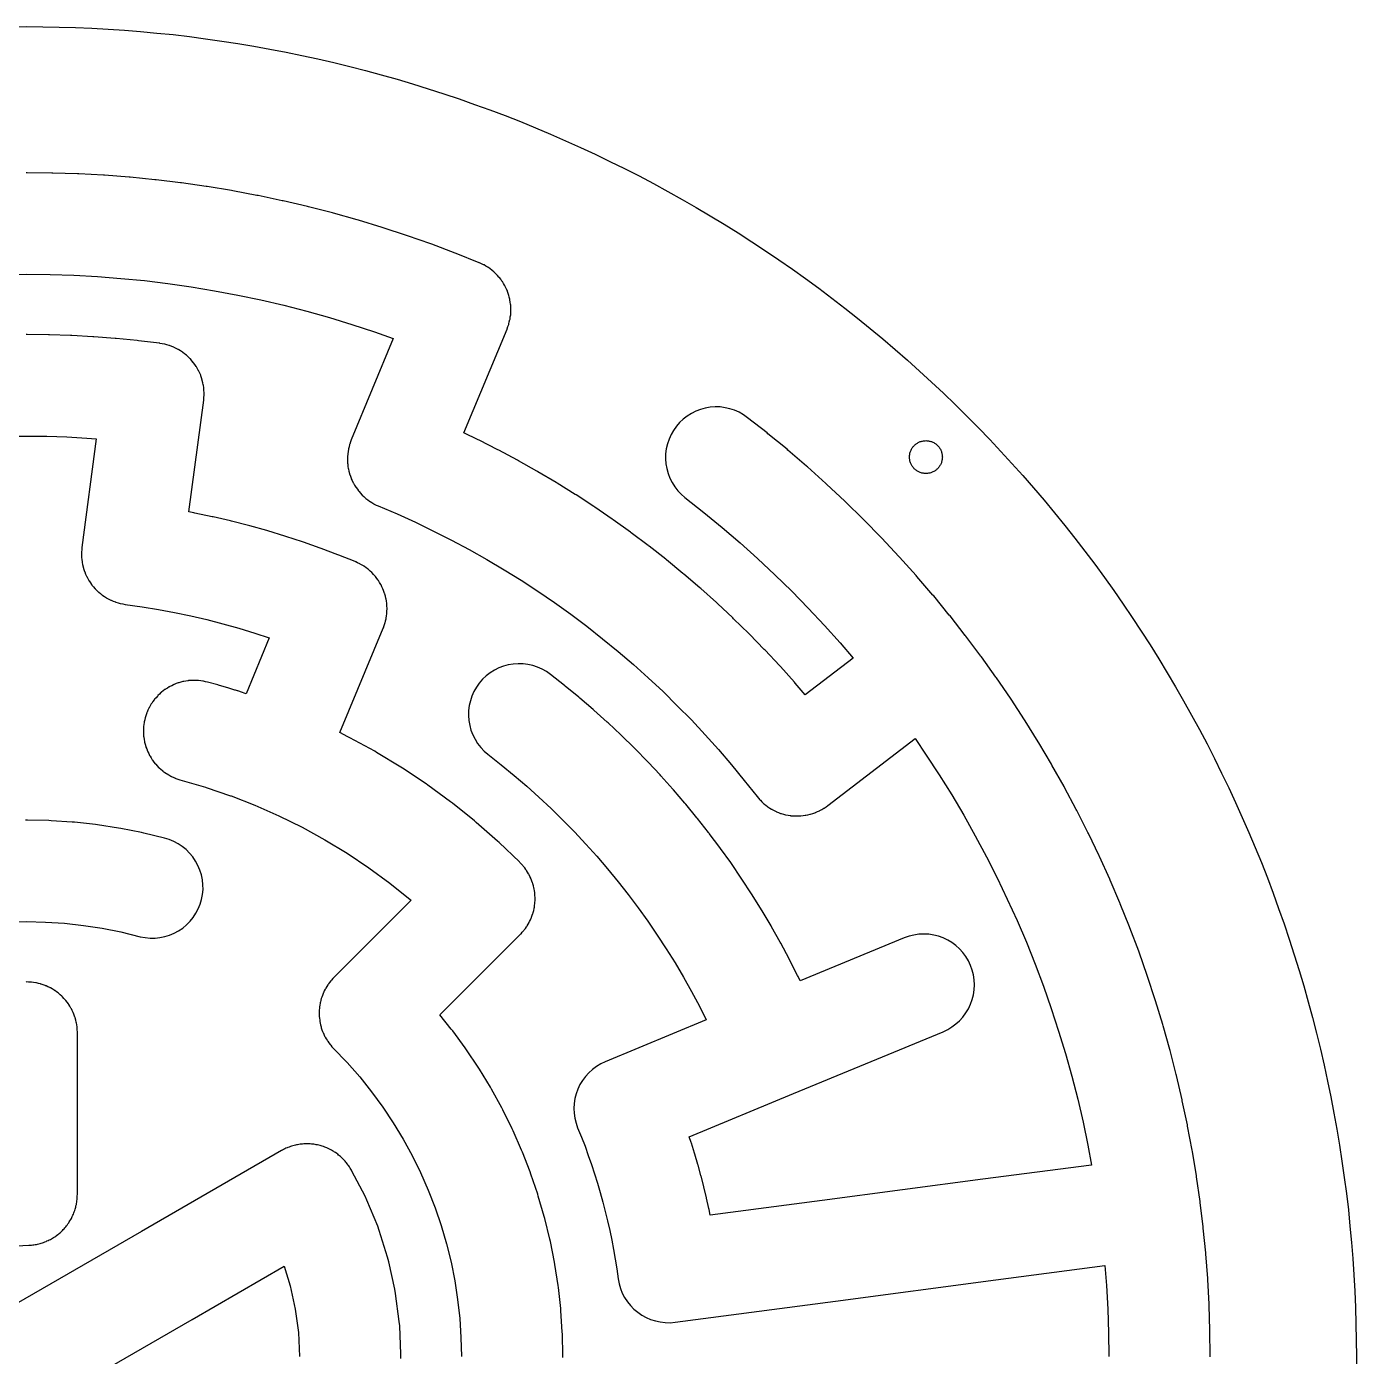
# Model space of a CAD drawing. Header units: millimetres. Extents: x -138 to 138, y -138 to 138.
# Drawn here: x 0 to 137.6, y 0 to 137.6 of the extents above; entities that cross this region are included whole.
import ezdxf

# ---------------------------------------------------------------- set-up
doc = ezdxf.new("R2010")
doc.units = ezdxf.units.MM
doc.layers.add('CUT', color=1, linetype='Continuous')

msp = doc.modelspace()

# ---------------------------------------------------------------- linework, layer by layer
at = {"layer": 'CUT'}
for points in [[(-1.69, 137.56), (0, 137.57), (1.69, 137.56), (3.38, 137.53), (5.06, 137.48), (6.75, 137.41), (8.44, 137.31), (10.12, 137.2), (11.8, 137.07), (13.48, 136.91), (15.16, 136.74), (16.84, 136.54), (18.51, 136.32), (20.19, 136.08), (21.85, 135.83), (23.52, 135.55), (25.18, 135.25), (26.84, 134.93), (28.49, 134.59), (30.14, 134.23), (31.79, 133.85), (33.43, 133.45), (35.06, 133.03), (36.69, 132.59), (38.32, 132.13), (39.94, 131.65), (41.55, 131.15), (43.15, 130.63), (44.75, 130.09), (46.35, 129.53), (47.93, 128.95), (49.51, 128.36), (51.08, 127.74), (52.65, 127.1), (54.2, 126.45), (55.75, 125.77), (57.29, 125.08), (58.82, 124.37), (60.34, 123.63), (61.85, 122.88), (63.36, 122.12), (64.85, 121.33), (66.34, 120.52), (67.81, 119.7), (69.27, 118.86), (70.73, 118), (72.17, 117.12), (73.6, 116.23), (75.02, 115.32), (76.43, 114.39), (77.83, 113.44), (79.22, 112.48), (80.59, 111.5), (81.95, 110.5), (83.3, 109.49), (84.64, 108.46), (85.96, 107.41), (87.28, 106.35), (88.57, 105.27), (89.86, 104.17), (91.13, 103.06), (92.39, 101.94), (93.63, 100.79), (94.86, 99.64), (96.08, 98.47), (97.28, 97.28), (98.47, 96.08), (99.64, 94.86), (100.79, 93.63), (101.94, 92.39), (103.06, 91.13), (104.17, 89.86), (105.27, 88.57), (106.35, 87.28), (107.41, 85.96), (108.46, 84.64), (109.49, 83.3), (110.5, 81.95), (111.5, 80.59), (112.48, 79.22), (113.44, 77.83), (114.39, 76.43), (115.32, 75.02), (116.23, 73.6), (117.12, 72.17), (118, 70.73), (118.86, 69.27), (119.7, 67.81), (120.52, 66.34), (121.33, 64.85), (122.12, 63.36), (122.88, 61.85), (123.63, 60.34), (124.37, 58.82), (125.08, 57.29), (125.77, 55.75), (126.45, 54.2), (127.1, 52.65), (127.74, 51.08), (128.36, 49.51), (128.95, 47.93), (129.53, 46.35), (130.09, 44.75), (130.63, 43.15), (131.15, 41.55), (131.65, 39.94), (132.13, 38.32), (132.59, 36.69), (133.03, 35.06), (133.45, 33.43), (133.85, 31.79), (134.23, 30.14), (134.59, 28.49), (134.93, 26.84), (135.25, 25.18), (135.55, 23.52), (135.83, 21.85), (136.08, 20.19), (136.32, 18.51), (136.54, 16.84), (136.74, 15.16), (136.91, 13.48), (137.07, 11.8), (137.2, 10.12), (137.31, 8.44), (137.41, 6.75), (137.48, 5.06), (137.53, 3.38), (137.56, 1.69), (137.57, 0), (137.56, -1.69)], [(122.45, -0.06), (122.45, 0.06), (122.42, 2.61), (122.42, 2.73), (122.34, 5.28), (122.33, 5.4), (122.19, 7.95), (122.19, 8.07), (121.99, 10.62), (121.98, 10.73), (121.73, 13.27), (121.72, 13.39), (121.41, 15.93), (121.41, 15.95), (121.4, 15.98), (121.4, 16.01), (121.4, 16.04), (121.04, 18.57), (121.02, 18.68), (120.6, 21.21), (120.58, 21.32), (120.11, 23.83), (120.09, 23.95), (119.56, 26.45), (119.54, 26.56), (118.96, 29.05), (118.93, 29.16), (118.29, 31.64), (118.26, 31.75), (117.58, 34.21), (117.54, 34.32), (116.8, 36.77), (116.77, 36.88), (115.97, 39.31), (115.93, 39.42), (115.09, 41.83), (115.05, 41.93), (114.15, 44.33), (114.11, 44.43), (113.15, 46.81), (113.13, 46.86), (113.11, 46.91), (112.1, 49.26), (112.06, 49.37), (111, 51.7), (110.95, 51.8), (109.85, 54.11), (109.8, 54.21), (108.64, 56.49), (108.59, 56.59), (107.38, 58.85), (107.33, 58.95), (106.07, 61.18), (106.02, 61.28), (104.72, 63.48), (104.66, 63.57), (103.31, 65.75), (103.24, 65.84), (101.85, 67.98), (101.78, 68.08), (100.34, 70.19), (100.27, 70.28), (98.78, 72.36), (98.72, 72.45), (97.18, 74.5), (97.16, 74.52), (97.15, 74.54), (97.13, 74.57), (97.11, 74.59), (95.53, 76.6), (95.46, 76.69), (93.84, 78.67), (93.77, 78.75), (92.1, 80.7), (92.03, 80.78), (90.32, 82.69), (90.24, 82.77), (88.49, 84.64), (88.42, 84.72), (86.63, 86.55), (86.55, 86.63), (84.72, 88.42), (84.64, 88.49), (82.77, 90.24), (82.69, 90.32), (80.78, 92.03), (80.7, 92.1), (78.75, 93.77), (78.67, 93.84), (76.69, 95.46), (76.6, 95.53), (74.59, 97.11), (74.17, 97.41), (73.72, 97.67), (73.25, 97.88), (72.76, 98.04), (72.26, 98.15), (71.75, 98.22), (71.23, 98.23), (70.72, 98.19), (70.21, 98.11), (69.71, 97.97), (69.23, 97.79), (68.77, 97.56), (68.34, 97.28), (67.93, 96.97), (67.56, 96.61), (67.22, 96.22), (66.92, 95.8), (66.67, 95.36), (66.46, 94.89), (66.29, 94.4), (66.18, 93.89), (66.11, 93.38), (66.1, 92.87), (66.14, 92.35), (66.22, 91.85), (66.36, 91.35), (66.54, 90.87), (66.77, 90.41), (67.05, 89.97), (67.36, 89.56), (67.72, 89.19), (68.11, 88.85), (70.07, 87.31), (71.96, 85.76), (73.81, 84.17), (75.63, 82.54), (77.42, 80.87), (79.16, 79.16), (80.87, 77.42), (82.54, 75.63), (84.17, 73.81), (85.52, 72.24), (80.56, 68.43), (79.51, 69.66), (79.44, 69.74), (77.98, 71.37), (77.9, 71.46), (76.4, 73.06), (76.32, 73.14), (74.79, 74.71), (74.71, 74.79), (73.14, 76.32), (73.06, 76.4), (71.46, 77.9), (71.37, 77.98), (69.74, 79.44), (69.66, 79.51), (67.99, 80.94), (67.9, 81.01), (66.21, 82.4), (66.12, 82.48), (64.4, 83.83), (64.35, 83.86), (64.31, 83.9), (62.55, 85.21), (62.46, 85.28), (60.68, 86.56), (60.59, 86.62), (58.78, 87.86), (58.68, 87.93), (56.85, 89.12), (56.75, 89.18), (54.89, 90.34), (54.79, 90.4), (52.9, 91.52), (52.8, 91.57), (50.89, 92.65), (50.79, 92.71), (48.86, 93.74), (48.76, 93.79), (46.81, 94.78), (46.7, 94.83), (45.25, 95.53), (49.7, 106.27), (49.71, 106.3), (49.72, 106.32), (49.8, 106.54), (49.88, 106.76), (49.88, 106.78), (49.89, 106.81), (49.94, 107.03), (50, 107.26), (50, 107.28), (50.01, 107.31), (50.04, 107.54), (50.08, 107.77), (50.08, 107.79), (50.08, 107.82), (50.09, 108.05), (50.1, 108.28), (50.1, 108.31), (50.1, 108.34), (50.09, 108.57), (50.08, 108.8), (50.07, 108.82), (50.07, 108.85), (50.03, 109.08), (50, 109.3), (49.99, 109.33), (49.99, 109.36), (49.93, 109.58), (49.88, 109.8), (49.87, 109.83), (49.86, 109.86), (49.78, 110.07), (49.7, 110.29), (49.69, 110.32), (49.68, 110.34), (49.58, 110.55), (49.48, 110.76), (49.47, 110.78), (49.45, 110.81), (49.33, 111), (49.22, 111.2), (49.2, 111.22), (49.18, 111.24), (49.05, 111.43), (48.91, 111.61), (48.89, 111.63), (48.87, 111.66), (48.72, 111.82), (48.56, 111.99), (48.54, 112.01), (48.52, 112.03), (48.35, 112.19), (48.18, 112.34), (48.16, 112.36), (48.14, 112.38), (47.95, 112.51), (47.77, 112.65), (47.74, 112.66), (47.72, 112.68), (47.52, 112.79), (47.33, 112.91), (47.3, 112.92), (47.28, 112.94), (47.07, 113.03), (46.86, 113.13), (46.83, 113.14), (46.81, 113.15), (44.43, 114.11), (44.33, 114.15), (41.93, 115.05), (41.83, 115.09), (39.42, 115.93), (39.31, 115.97), (36.88, 116.77), (36.77, 116.8), (34.32, 117.54), (34.21, 117.58), (31.75, 118.26), (31.64, 118.29), (29.16, 118.93), (29.05, 118.96), (26.56, 119.54), (26.45, 119.56), (23.95, 120.09), (23.83, 120.11), (21.32, 120.58), (21.21, 120.6), (18.68, 121.02), (18.57, 121.04), (16.04, 121.4), (15.98, 121.4), (15.93, 121.41), (13.39, 121.72), (13.27, 121.73), (10.73, 121.98), (10.62, 121.99), (8.07, 122.19), (7.95, 122.19), (5.4, 122.33), (5.28, 122.34), (2.73, 122.42), (2.61, 122.42), (0.06, 122.45), (-0.06, 122.45)], [(-2.44, 111.93), (0, 111.95), (2.44, 111.93), (4.88, 111.85), (7.32, 111.71), (9.76, 111.53), (12.19, 111.29), (14.61, 110.99), (17.03, 110.65), (19.44, 110.25), (21.84, 109.8), (24.23, 109.3), (26.61, 108.74), (28.98, 108.14), (31.33, 107.48), (33.66, 106.77), (35.99, 106.01), (37.94, 105.32), (33.59, 94.82), (33.52, 94.61), (33.44, 94.39), (33.43, 94.36), (33.42, 94.34), (33.36, 94.11), (33.31, 93.89), (33.3, 93.86), (33.29, 93.84), (33.26, 93.61), (33.23, 93.38), (33.22, 93.35), (33.22, 93.33), (33.21, 93.1), (33.19, 92.87), (33.2, 92.84), (33.19, 92.81), (33.21, 92.58), (33.21, 92.35), (33.22, 92.33), (33.22, 92.3), (33.25, 92.07), (33.28, 91.84), (33.29, 91.82), (33.29, 91.79), (33.35, 91.57), (33.4, 91.34), (33.41, 91.32), (33.42, 91.29), (33.5, 91.07), (33.57, 90.86), (33.58, 90.83), (33.59, 90.8), (33.69, 90.6), (33.79, 90.39), (33.8, 90.36), (33.81, 90.34), (33.93, 90.14), (34.05, 89.94), (34.06, 89.92), (34.08, 89.9), (34.22, 89.71), (34.35, 89.53), (34.37, 89.5), (34.39, 89.48), (34.54, 89.31), (34.69, 89.14), (34.71, 89.12), (34.73, 89.1), (34.9, 88.95), (35.07, 88.79), (35.09, 88.77), (35.11, 88.75), (35.3, 88.62), (35.48, 88.48), (35.5, 88.46), (35.53, 88.45), (35.72, 88.33), (35.92, 88.21), (35.94, 88.2), (35.97, 88.18), (36.18, 88.08), (36.38, 87.98), (38.34, 87.15), (40.24, 86.29), (42.11, 85.39), (43.96, 84.45), (45.79, 83.47), (47.6, 82.45), (49.39, 81.39), (51.16, 80.3), (52.9, 79.16), (54.61, 77.99), (56.3, 76.78), (57.96, 75.53), (59.59, 74.25), (61.2, 72.93), (62.78, 71.58), (64.32, 70.2), (65.84, 68.78), (67.32, 67.32), (68.78, 65.84), (70.2, 64.32), (71.58, 62.78), (72.93, 61.2), (74.25, 59.59), (75.57, 57.91), (75.72, 57.74), (75.87, 57.57), (75.89, 57.55), (75.91, 57.53), (76.07, 57.37), (76.24, 57.21), (76.26, 57.19), (76.28, 57.17), (76.46, 57.03), (76.64, 56.89), (76.67, 56.87), (76.69, 56.85), (76.88, 56.73), (77.07, 56.61), (77.1, 56.6), (77.12, 56.58), (77.33, 56.48), (77.53, 56.37), (77.56, 56.36), (77.59, 56.35), (77.8, 56.27), (78.01, 56.18), (78.04, 56.18), (78.07, 56.17), (78.29, 56.11), (78.51, 56.04), (78.54, 56.04), (78.56, 56.03), (78.79, 55.99), (79.01, 55.95), (79.04, 55.95), (79.07, 55.94), (79.3, 55.93), (79.53, 55.91), (79.56, 55.91), (79.58, 55.91), (79.81, 55.91), (80.04, 55.92), (80.07, 55.92), (80.1, 55.92), (80.33, 55.95), (80.55, 55.98), (80.58, 55.98), (80.61, 55.99), (80.83, 56.04), (81.06, 56.08), (81.09, 56.09), (81.11, 56.1), (81.33, 56.17), (81.55, 56.24), (81.58, 56.25), (81.6, 56.26), (81.81, 56.36), (82.02, 56.45), (82.05, 56.46), (82.07, 56.47), (82.27, 56.59), (82.47, 56.7), (82.5, 56.71), (82.52, 56.73), (82.71, 56.86), (82.9, 56.99), (91.91, 63.91), (93.08, 62.2), (94.42, 60.15), (95.71, 58.08), (96.95, 55.98), (98.15, 53.85), (99.3, 51.69), (100.41, 49.52), (101.46, 47.31), (102.47, 45.09), (103.43, 42.84), (104.34, 40.58), (105.2, 38.29), (106.01, 35.99), (106.77, 33.66), (107.48, 31.33), (108.14, 28.98), (108.74, 26.61), (109.3, 24.23), (109.8, 21.84), (110.18, 19.8), (98.91, 18.32), (82.31, 16.13), (70.73, 14.61), (70.6, 15.21), (70.59, 15.29), (70.35, 16.36), (70.33, 16.44), (70.07, 17.51), (70.05, 17.59), (69.77, 18.65), (69.76, 18.69), (69.75, 18.73), (69.46, 19.79), (69.43, 19.87), (69.13, 20.92), (69.1, 21.01), (68.77, 22.05), (68.75, 22.13), (68.56, 22.71), (79.35, 27.19), (79.35, 27.19), (94.82, 33.59), (95.29, 33.81), (95.73, 34.08), (96.14, 34.39), (96.52, 34.73), (96.87, 35.11), (97.18, 35.53), (97.44, 35.97), (97.66, 36.43), (97.84, 36.92), (97.96, 37.42), (98.04, 37.93), (98.06, 38.44), (98.04, 38.96), (97.96, 39.47), (97.84, 39.97), (97.66, 40.45), (97.44, 40.92), (97.18, 41.36), (96.87, 41.77), (96.52, 42.16), (96.14, 42.5), (95.73, 42.81), (95.29, 43.07), (94.82, 43.29), (94.34, 43.47), (93.84, 43.59), (93.33, 43.67), (92.81, 43.69), (92.3, 43.67), (91.79, 43.59), (91.29, 43.47), (90.8, 43.29), (80.04, 38.84), (79.82, 39.3), (79.77, 39.4), (78.94, 41.03), (78.89, 41.13), (78.03, 42.74), (77.97, 42.84), (77.07, 44.43), (77.02, 44.53), (76.09, 46.1), (76.03, 46.2), (75.06, 47.75), (75, 47.85), (74, 49.38), (73.94, 49.47), (72.91, 50.98), (72.84, 51.08), (71.78, 52.56), (71.71, 52.65), (70.62, 54.11), (70.58, 54.16), (70.55, 54.2), (69.42, 55.64), (69.35, 55.73), (68.19, 57.14), (68.11, 57.23), (66.93, 58.62), (66.85, 58.7), (65.63, 60.06), (65.55, 60.15), (64.31, 61.48), (64.23, 61.56), (62.95, 62.87), (62.87, 62.95), (61.56, 64.23), (61.48, 64.31), (60.15, 65.55), (60.06, 65.63), (58.7, 66.85), (58.62, 66.93), (57.23, 68.11), (57.14, 68.19), (55.73, 69.35), (55.64, 69.42), (54.2, 70.55), (53.78, 70.84), (53.34, 71.1), (52.87, 71.31), (52.38, 71.47), (51.87, 71.59), (51.36, 71.65), (50.85, 71.66), (50.33, 71.63), (49.83, 71.54), (49.33, 71.41), (48.85, 71.22), (48.39, 70.99), (47.95, 70.72), (47.54, 70.4), (47.17, 70.05), (46.83, 69.66), (46.54, 69.24), (46.28, 68.79), (46.07, 68.32), (45.91, 67.83), (45.79, 67.33), (45.73, 66.82), (45.71, 66.3), (45.75, 65.79), (45.84, 65.28), (45.97, 64.78), (46.16, 64.3), (46.39, 63.84), (46.66, 63.4), (46.98, 63), (47.33, 62.62), (47.72, 62.29), (49.11, 61.19), (50.44, 60.11), (51.74, 58.99), (53.01, 57.85), (54.26, 56.68), (55.48, 55.48), (56.68, 54.26), (57.85, 53.01), (58.99, 51.74), (60.11, 50.44), (61.19, 49.11), (62.25, 47.77), (63.28, 46.4), (64.28, 45.01), (65.24, 43.59), (66.18, 42.16), (67.08, 40.71), (67.95, 39.23), (68.79, 37.74), (69.6, 36.23), (70.32, 34.81), (59.87, 30.48), (59.4, 30.26), (58.96, 30), (58.55, 29.69), (58.17, 29.35), (57.82, 28.97), (57.52, 28.56), (57.25, 28.12), (57.03, 27.66), (56.86, 27.18), (56.73, 26.68), (56.65, 26.17), (56.62, 25.66), (56.65, 25.15), (56.72, 24.64), (56.84, 24.14), (57.01, 23.66), (57.4, 22.68), (57.77, 21.74), (58.11, 20.79), (58.45, 19.84), (58.76, 18.88), (59.06, 17.92), (59.35, 16.95), (59.62, 15.97), (59.87, 15), (60.11, 14.02), (60.33, 13.03), (60.54, 12.04), (60.73, 11.05), (60.9, 10.05), (61.05, 9.06), (61.2, 8.01), (61.3, 7.51), (61.44, 7.02), (61.63, 6.54), (61.87, 6.09), (62.15, 5.66), (62.47, 5.26), (62.83, 4.89), (63.22, 4.56), (63.64, 4.27), (64.09, 4.03), (64.56, 3.82), (65.05, 3.67), (65.55, 3.56), (66.06, 3.5), (66.57, 3.49), (67.08, 3.54), (83.68, 5.72), (100.28, 7.91), (111.55, 9.39), (111.71, 7.32), (111.85, 4.88), (111.93, 2.44), (111.95, 0)], [(55.48, -0.11), (55.48, 0.11), (55.43, 2.31), (55.42, 2.53), (55.28, 4.72), (55.26, 4.95), (55.02, 7.13), (54.99, 7.35), (54.66, 9.52), (54.62, 9.75), (54.19, 11.9), (54.14, 12.12), (53.62, 14.25), (53.58, 14.36), (53.56, 14.47), (52.94, 16.57), (52.88, 16.79), (52.17, 18.87), (52.09, 19.08), (51.3, 21.12), (51.21, 21.34), (50.33, 23.34), (50.23, 23.55), (49.26, 25.52), (49.16, 25.72), (48.1, 27.64), (47.99, 27.84), (46.85, 29.71), (46.73, 29.91), (45.51, 31.73), (45.38, 31.91), (44.08, 33.68), (43.94, 33.86), (42.76, 35.34), (51.07, 43.64), (51.11, 43.69), (51.15, 43.73), (51.28, 43.88), (51.42, 44.03), (51.45, 44.07), (51.49, 44.12), (51.6, 44.28), (51.72, 44.44), (51.75, 44.49), (51.78, 44.54), (51.88, 44.71), (51.99, 44.88), (52.01, 44.93), (52.04, 44.98), (52.12, 45.17), (52.21, 45.35), (52.23, 45.4), (52.25, 45.45), (52.31, 45.64), (52.38, 45.83), (52.39, 45.89), (52.41, 45.94), (52.46, 46.14), (52.51, 46.33), (52.51, 46.39), (52.53, 46.45), (52.55, 46.64), (52.58, 46.84), (52.58, 46.9), (52.59, 46.96), (52.6, 47.16), (52.61, 47.36), (52.6, 47.41), (52.61, 47.47), (52.59, 47.67), (52.58, 47.87), (52.57, 47.93), (52.57, 47.99), (52.54, 48.18), (52.51, 48.38), (52.49, 48.44), (52.48, 48.49), (52.43, 48.69), (52.38, 48.88), (52.36, 48.93), (52.35, 48.99), (52.27, 49.18), (52.21, 49.37), (52.18, 49.42), (52.16, 49.47), (52.07, 49.65), (51.99, 49.83), (51.96, 49.88), (51.93, 49.93), (51.83, 50.1), (51.72, 50.27), (51.69, 50.32), (51.66, 50.37), (51.53, 50.53), (51.42, 50.69), (51.38, 50.73), (51.34, 50.78), (51.2, 50.92), (51.07, 51.07), (51.03, 51.11), (50.99, 51.15), (48.88, 53.17), (48.71, 53.32), (46.51, 55.25), (46.34, 55.4), (44.06, 57.23), (43.87, 57.37), (41.52, 59.09), (41.33, 59.23), (38.9, 60.85), (38.71, 60.97), (36.21, 62.49), (36.01, 62.6), (33.45, 64.01), (33.25, 64.11), (32.41, 64.53), (36.89, 75.33), (36.9, 75.36), (36.91, 75.39), (36.98, 75.6), (37.06, 75.82), (37.07, 75.85), (37.08, 75.87), (37.13, 76.1), (37.19, 76.32), (37.19, 76.35), (37.2, 76.38), (37.23, 76.6), (37.26, 76.83), (37.26, 76.86), (37.27, 76.89), (37.28, 77.11), (37.29, 77.34), (37.29, 77.37), (37.29, 77.4), (37.27, 77.63), (37.26, 77.86), (37.26, 77.89), (37.26, 77.91), (37.22, 78.14), (37.19, 78.37), (37.18, 78.4), (37.17, 78.42), (37.12, 78.65), (37.06, 78.87), (37.05, 78.89), (37.04, 78.92), (36.96, 79.14), (36.89, 79.35), (36.87, 79.38), (36.86, 79.41), (36.76, 79.61), (36.67, 79.82), (36.65, 79.84), (36.64, 79.87), (36.52, 80.06), (36.4, 80.26), (36.38, 80.28), (36.37, 80.31), (36.23, 80.49), (36.09, 80.67), (36.08, 80.7), (36.06, 80.72), (35.9, 80.89), (35.75, 81.06), (35.73, 81.07), (35.71, 81.1), (35.54, 81.25), (35.37, 81.4), (35.34, 81.42), (35.32, 81.44), (35.14, 81.57), (34.95, 81.71), (34.93, 81.72), (34.91, 81.74), (34.71, 81.86), (34.51, 81.97), (34.49, 81.99), (34.46, 82), (34.25, 82.1), (34.05, 82.19), (34.02, 82.2), (33.99, 82.22), (32.3, 82.9), (32.19, 82.94), (30.48, 83.58), (30.37, 83.62), (28.65, 84.23), (28.54, 84.26), (26.81, 84.83), (26.7, 84.87), (24.95, 85.4), (24.84, 85.43), (23.08, 85.92), (22.97, 85.95), (21.2, 86.4), (21.09, 86.43), (19.31, 86.84), (19.2, 86.87), (17.41, 87.24), (17.3, 87.27), (16.8, 87.36), (18.32, 98.91), (18.32, 98.94), (18.32, 98.97), (18.34, 99.2), (18.36, 99.43), (18.36, 99.46), (18.36, 99.48), (18.36, 99.71), (18.35, 99.94), (18.35, 99.97), (18.35, 100), (18.32, 100.23), (18.29, 100.45), (18.29, 100.48), (18.28, 100.51), (18.23, 100.73), (18.18, 100.96), (18.17, 100.99), (18.17, 101.01), (18.1, 101.23), (18.03, 101.45), (18.01, 101.48), (18.01, 101.5), (17.91, 101.71), (17.82, 101.92), (17.81, 101.95), (17.8, 101.97), (17.68, 102.17), (17.57, 102.37), (17.55, 102.4), (17.54, 102.42), (17.41, 102.61), (17.28, 102.8), (17.26, 102.82), (17.24, 102.84), (17.09, 103.01), (16.94, 103.19), (16.92, 103.21), (16.9, 103.23), (16.74, 103.39), (16.57, 103.55), (16.55, 103.56), (16.53, 103.58), (16.35, 103.72), (16.17, 103.87), (16.15, 103.88), (16.12, 103.9), (15.93, 104.02), (15.74, 104.15), (15.71, 104.16), (15.69, 104.17), (15.48, 104.28), (15.28, 104.38), (15.25, 104.39), (15.23, 104.4), (15.01, 104.49), (14.8, 104.57), (14.77, 104.58), (14.75, 104.59), (14.52, 104.65), (14.3, 104.71), (14.28, 104.72), (14.25, 104.73), (14.02, 104.76), (13.8, 104.8), (13.77, 104.81), (13.74, 104.81), (11.57, 105.07), (11.45, 105.09), (9.27, 105.3), (9.16, 105.31), (6.97, 105.48), (6.86, 105.49), (4.67, 105.61), (4.55, 105.61), (2.36, 105.68), (2.25, 105.68), (0.06, 105.71), (-0.06, 105.71)], [(-2.08, 95.19), (0, 95.21), (2.08, 95.19), (4.15, 95.12), (6.23, 95), (7.2, 94.93), (5.72, 83.68), (5.7, 83.46), (5.68, 83.23), (5.68, 83.2), (5.68, 83.17), (5.68, 82.94), (5.68, 82.71), (5.69, 82.68), (5.69, 82.66), (5.71, 82.43), (5.74, 82.2), (5.74, 82.17), (5.75, 82.14), (5.8, 81.92), (5.84, 81.7), (5.85, 81.67), (5.86, 81.64), (5.93, 81.42), (5.99, 81.2), (6, 81.18), (6.01, 81.15), (6.1, 80.94), (6.19, 80.73), (6.21, 80.7), (6.22, 80.68), (6.33, 80.48), (6.44, 80.28), (6.45, 80.25), (6.47, 80.23), (6.6, 80.04), (6.73, 79.85), (6.75, 79.83), (6.76, 79.8), (6.91, 79.63), (7.06, 79.45), (7.08, 79.43), (7.1, 79.41), (7.26, 79.25), (7.42, 79.09), (7.44, 79.07), (7.47, 79.05), (7.64, 78.91), (7.82, 78.77), (7.85, 78.75), (7.87, 78.73), (8.06, 78.61), (8.25, 78.48), (8.28, 78.47), (8.3, 78.45), (8.51, 78.35), (8.71, 78.24), (8.73, 78.23), (8.76, 78.22), (8.97, 78.13), (9.19, 78.05), (9.21, 78.04), (9.24, 78.03), (9.46, 77.97), (9.68, 77.9), (9.71, 77.89), (9.73, 77.89), (9.96, 77.85), (10.19, 77.8), (11.94, 77.55), (13.63, 77.27), (15.31, 76.96), (16.98, 76.61), (18.65, 76.22), (20.31, 75.79), (21.96, 75.33), (23.6, 74.83), (25.11, 74.34), (22.71, 68.56), (22.13, 68.75), (22.05, 68.77), (21.84, 68.84), (21.83, 68.84), (21.61, 68.91), (21.56, 68.93), (21.01, 69.1), (20.92, 69.13), (19.87, 69.43), (19.79, 69.46), (18.73, 69.75), (18.52, 69.8), (18.3, 69.85), (18.27, 69.86), (18.23, 69.86), (18.01, 69.89), (17.79, 69.92), (17.76, 69.92), (17.72, 69.93), (17.5, 69.93), (17.28, 69.94), (17.24, 69.94), (17.2, 69.94), (16.98, 69.92), (16.76, 69.91), (16.73, 69.9), (16.69, 69.9), (16.47, 69.86), (16.25, 69.83), (16.22, 69.82), (16.18, 69.81), (15.97, 69.75), (15.76, 69.7), (15.72, 69.69), (15.69, 69.68), (15.48, 69.6), (15.27, 69.52), (15.24, 69.5), (15.21, 69.49), (15.01, 69.39), (14.81, 69.29), (14.78, 69.27), (14.75, 69.26), (14.56, 69.14), (14.37, 69.02), (14.34, 69), (14.31, 68.98), (14.14, 68.85), (13.96, 68.71), (13.93, 68.69), (13.9, 68.67), (13.74, 68.51), (13.58, 68.36), (13.56, 68.34), (13.53, 68.31), (13.39, 68.14), (13.24, 67.98), (13.22, 67.95), (13.19, 67.92), (13.07, 67.74), (12.94, 67.56), (12.92, 67.53), (12.9, 67.5), (12.79, 67.31), (12.68, 67.11), (12.66, 67.08), (12.64, 67.05), (12.55, 66.85), (12.46, 66.65), (12.45, 66.61), (12.44, 66.58), (12.37, 66.37), (12.29, 66.16), (12.29, 66.12), (12.27, 66.09), (12.23, 65.87), (12.17, 65.66), (12.17, 65.62), (12.16, 65.59), (12.13, 65.37), (12.1, 65.15), (12.1, 65.11), (12.1, 65.08), (12.09, 64.86), (12.08, 64.63), (12.09, 64.6), (12.09, 64.56), (12.1, 64.34), (12.11, 64.12), (12.12, 64.08), (12.12, 64.05), (12.16, 63.83), (12.2, 63.61), (12.21, 63.58), (12.21, 63.54), (12.27, 63.33), (12.33, 63.11), (12.34, 63.08), (12.35, 63.04), (12.43, 62.84), (12.51, 62.63), (12.52, 62.6), (12.53, 62.56), (12.63, 62.36), (12.73, 62.17), (12.75, 62.13), (12.77, 62.1), (12.88, 61.92), (13, 61.73), (13.02, 61.7), (13.04, 61.67), (13.18, 61.49), (13.31, 61.32), (13.34, 61.29), (13.36, 61.26), (13.51, 61.1), (13.66, 60.94), (13.69, 60.91), (13.71, 60.89), (13.88, 60.74), (14.05, 60.6), (14.08, 60.58), (14.1, 60.55), (14.29, 60.42), (14.46, 60.29), (14.5, 60.28), (14.53, 60.26), (14.72, 60.15), (14.91, 60.03), (14.94, 60.02), (14.97, 60), (15.18, 59.91), (15.38, 59.82), (15.41, 59.81), (15.44, 59.79), (15.66, 59.72), (15.86, 59.65), (18.52, 58.88), (18.59, 58.85), (21.08, 58.01), (21.15, 57.98), (23.62, 57.02), (26.08, 55.94), (28.5, 54.75), (30.86, 53.45), (33.16, 52.06), (35.4, 50.56), (37.57, 48.97), (39.67, 47.28), (39.77, 47.2), (31.81, 39.23), (31.67, 39.08), (31.53, 38.94), (31.5, 38.89), (31.46, 38.85), (31.34, 38.69), (31.22, 38.53), (31.19, 38.48), (31.15, 38.43), (31.05, 38.26), (30.94, 38.09), (30.92, 38.04), (30.89, 37.99), (30.8, 37.81), (30.71, 37.63), (30.69, 37.58), (30.67, 37.53), (30.6, 37.34), (30.53, 37.15), (30.51, 37.1), (30.49, 37.04), (30.44, 36.85), (30.39, 36.65), (30.38, 36.6), (30.37, 36.54), (30.34, 36.34), (30.31, 36.15), (30.3, 36.09), (30.29, 36.03), (30.28, 35.83), (30.27, 35.63), (30.27, 35.57), (30.27, 35.52), (30.28, 35.32), (30.28, 35.12), (30.29, 35.06), (30.29, 35), (30.32, 34.8), (30.35, 34.61), (30.36, 34.55), (30.37, 34.49), (30.42, 34.3), (30.46, 34.1), (30.48, 34.05), (30.49, 33.99), (30.56, 33.8), (30.62, 33.61), (30.65, 33.56), (30.67, 33.51), (30.75, 33.33), (30.83, 33.14), (30.86, 33.09), (30.89, 33.04), (30.99, 32.87), (31.09, 32.7), (31.12, 32.65), (31.15, 32.6), (31.27, 32.44), (31.39, 32.28), (31.43, 32.23), (31.46, 32.19), (31.59, 32.04), (31.73, 31.89), (33.16, 30.39), (34.46, 28.91), (35.68, 27.38), (36.84, 25.8), (37.93, 24.17), (38.95, 22.49), (39.9, 20.77), (40.76, 19.01), (41.55, 17.21), (42.27, 15.38), (42.9, 13.53), (43.45, 11.64), (43.91, 9.74), (44.29, 7.81), (44.59, 5.87), (44.81, 3.92), (44.94, 1.96), (44.98, 0)], [(-1.96, 44.94), (0, 44.98), (1.96, 44.94), (3.92, 44.81), (5.87, 44.59), (7.81, 44.29), (9.74, 43.91), (11.75, 43.42), (12.26, 43.32), (12.77, 43.27), (13.29, 43.28), (13.8, 43.33), (14.3, 43.43), (14.8, 43.58), (15.27, 43.78), (15.72, 44.03), (16.15, 44.32), (16.55, 44.65), (16.91, 45.01), (17.23, 45.41), (17.52, 45.84), (17.76, 46.3), (17.95, 46.78), (18.1, 47.27), (18.2, 47.78), (18.25, 48.29), (18.24, 48.8), (18.19, 49.32), (18.09, 49.82), (17.93, 50.31), (17.73, 50.79), (17.49, 51.24), (17.2, 51.67), (16.87, 52.06), (16.5, 52.43), (16.1, 52.75), (15.67, 53.04), (15.22, 53.28), (14.74, 53.47), (14.25, 53.62), (12.12, 54.14), (11.9, 54.19), (9.75, 54.62), (9.52, 54.66), (7.35, 54.99), (7.13, 55.02), (4.95, 55.26), (4.72, 55.28), (2.53, 55.42), (2.31, 55.43), (0.11, 55.48), (-0.11, 55.48)], [(-1, 11.44), (0.23, 11.5), (0.37, 11.51), (0.51, 11.52), (0.63, 11.54), (0.74, 11.55), (0.88, 11.57), (1.02, 11.59), (1.14, 11.62), (1.25, 11.64), (1.39, 11.68), (1.52, 11.72), (1.63, 11.76), (1.74, 11.79), (1.87, 11.84), (2.01, 11.89), (2.11, 11.94), (2.22, 11.99), (2.35, 12.05), (2.47, 12.11), (2.57, 12.17), (2.67, 12.23), (2.79, 12.3), (2.92, 12.38), (3.01, 12.45), (3.1, 12.51), (3.22, 12.6), (3.33, 12.68), (3.42, 12.76), (3.5, 12.83), (3.61, 12.93), (3.71, 13.03), (3.79, 13.12), (3.87, 13.2), (3.96, 13.31), (4.06, 13.41), (4.13, 13.5), (4.2, 13.59), (4.28, 13.71), (4.37, 13.83), (4.42, 13.92), (4.49, 14.02), (4.56, 14.15), (4.63, 14.27), (4.68, 14.37), (4.73, 14.47), (4.79, 14.6), (4.85, 14.73), (4.89, 14.84), (4.93, 14.95), (4.98, 15.08), (5.02, 15.22), (5.05, 15.33), (5.09, 15.44), (5.11, 15.58), (5.15, 15.72), (5.17, 15.83), (5.19, 15.94), (5.2, 16.09), (5.22, 16.23), (5.23, 16.34), (5.24, 16.46), (5.24, 16.6), (5.25, 16.74), (5.25, 33.49), (5.25, 33.53), (5.25, 33.57), (5.24, 33.79), (5.22, 34), (5.22, 34.04), (5.22, 34.09), (5.18, 34.3), (5.15, 34.51), (5.14, 34.55), (5.13, 34.59), (5.08, 34.8), (5.02, 35.01), (5.01, 35.05), (5, 35.09), (4.92, 35.29), (4.85, 35.5), (4.83, 35.53), (4.82, 35.57), (4.72, 35.77), (4.63, 35.96), (4.61, 36), (4.59, 36.04), (4.48, 36.22), (4.37, 36.4), (4.34, 36.44), (4.32, 36.47), (4.19, 36.64), (4.06, 36.82), (4.03, 36.85), (4, 36.88), (3.86, 37.04), (3.71, 37.2), (3.68, 37.23), (3.65, 37.26), (3.49, 37.4), (3.33, 37.54), (3.3, 37.57), (3.26, 37.6), (3.09, 37.72), (2.92, 37.85), (2.88, 37.87), (2.84, 37.9), (2.66, 38.01), (2.47, 38.12), (2.44, 38.13), (2.4, 38.16), (2.2, 38.24), (2.01, 38.34), (1.97, 38.35), (1.93, 38.37), (1.73, 38.44), (1.52, 38.51), (1.48, 38.52), (1.44, 38.53), (1.23, 38.58), (1.02, 38.64), (0.98, 38.64), (0.94, 38.65), (0.73, 38.68), (0.51, 38.71), (0.47, 38.71), (0.43, 38.72), (0.21, 38.73), (0, 38.74), (-0.04, 38.73)], [(38.73, -0.23), (38.73, 0.23), (38.6, 3.15), (38.56, 3.6), (38.18, 6.5), (38.1, 6.95), (37.47, 9.8), (37.35, 10.25), (36.47, 13.03), (36.32, 13.46), (35.2, 16.16), (35.01, 16.58), (33.66, 19.17), (33.6, 19.27), (33.55, 19.37), (33.47, 19.49), (33.4, 19.61), (33.33, 19.7), (33.27, 19.8), (33.18, 19.91), (33.09, 20.03), (33.02, 20.11), (32.95, 20.2), (32.85, 20.31), (32.75, 20.41), (32.67, 20.49), (32.59, 20.57), (32.48, 20.67), (32.37, 20.76), (32.28, 20.83), (32.2, 20.91), (32.08, 20.99), (31.96, 21.08), (31.87, 21.14), (31.77, 21.2), (31.65, 21.27), (31.53, 21.35), (31.42, 21.4), (31.32, 21.45), (31.19, 21.51), (31.06, 21.57), (30.95, 21.61), (30.85, 21.66), (30.71, 21.7), (30.58, 21.75), (30.47, 21.78), (30.36, 21.81), (30.22, 21.84), (30.08, 21.88), (29.97, 21.9), (29.86, 21.92), (29.71, 21.94), (29.57, 21.96), (29.46, 21.97), (29.34, 21.98), (29.2, 21.98), (29.06, 21.99), (28.94, 21.99), (28.83, 21.99), (28.69, 21.98), (28.54, 21.97), (28.43, 21.96), (28.31, 21.95), (28.17, 21.92), (28.03, 21.9), (27.92, 21.88), (27.81, 21.86), (27.67, 21.82), (27.53, 21.78), (27.42, 21.75), (27.31, 21.71), (27.18, 21.66), (27.04, 21.62), (26.94, 21.57), (26.83, 21.53), (26.71, 21.46), (26.58, 21.4), (26.48, 21.34), (26.37, 21.29), (11.87, 12.92), (-2.62, 4.55)], [(2.62, -4.55), (17.12, 3.82), (26.64, 9.32), (27.27, 7.31), (27.8, 4.9), (28.12, 2.46), (28.23, 0)]]:
    msp.add_lwpolyline(points, dxfattribs=at)
msp.add_lwpolyline([(94.74, 93.04), (94.73, 92.95), (94.73, 92.87), (94.72, 92.79), (94.7, 92.7), (94.69, 92.62), (94.66, 92.54), (94.64, 92.46), (94.61, 92.39), (94.57, 92.31), (94.54, 92.24), (94.49, 92.16), (94.45, 92.09), (94.4, 92.02), (94.35, 91.96), (94.3, 91.89), (94.24, 91.83), (94.18, 91.78), (94.12, 91.72), (94.05, 91.67), (93.98, 91.62), (93.91, 91.58), (93.84, 91.54), (93.76, 91.5), (93.69, 91.47), (93.61, 91.44), (93.53, 91.41), (93.45, 91.39), (93.37, 91.37), (93.29, 91.36), (93.2, 91.34), (93.12, 91.34), (93.04, 91.34), (92.95, 91.34), (92.87, 91.34), (92.79, 91.36), (92.7, 91.37), (92.62, 91.39), (92.54, 91.41), (92.46, 91.44), (92.39, 91.47), (92.31, 91.5), (92.24, 91.54), (92.16, 91.58), (92.09, 91.62), (92.02, 91.67), (91.96, 91.72), (91.89, 91.78), (91.83, 91.83), (91.78, 91.89), (91.72, 91.96), (91.67, 92.02), (91.62, 92.09), (91.58, 92.16), (91.54, 92.24), (91.5, 92.31), (91.47, 92.39), (91.44, 92.46), (91.41, 92.54), (91.39, 92.62), (91.37, 92.7), (91.36, 92.79), (91.34, 92.87), (91.34, 92.95), (91.34, 93.04), (91.34, 93.12), (91.34, 93.2), (91.36, 93.29), (91.37, 93.37), (91.39, 93.45), (91.41, 93.53), (91.44, 93.61), (91.47, 93.69), (91.5, 93.76), (91.54, 93.84), (91.58, 93.91), (91.62, 93.98), (91.67, 94.05), (91.72, 94.12), (91.78, 94.18), (91.83, 94.24), (91.89, 94.3), (91.96, 94.35), (92.02, 94.4), (92.09, 94.45), (92.16, 94.49), (92.24, 94.54), (92.31, 94.57), (92.39, 94.61), (92.46, 94.64), (92.54, 94.66), (92.62, 94.69), (92.7, 94.7), (92.79, 94.72), (92.87, 94.73), (92.95, 94.73), (93.04, 94.74), (93.12, 94.73), (93.2, 94.73), (93.29, 94.72), (93.37, 94.7), (93.45, 94.69), (93.53, 94.66), (93.61, 94.64), (93.69, 94.61), (93.76, 94.57), (93.84, 94.54), (93.91, 94.49), (93.98, 94.45), (94.05, 94.4), (94.12, 94.35), (94.18, 94.3), (94.24, 94.24), (94.3, 94.18), (94.35, 94.12), (94.4, 94.05), (94.45, 93.98), (94.49, 93.91), (94.54, 93.84), (94.57, 93.76), (94.61, 93.69), (94.64, 93.61), (94.66, 93.53), (94.69, 93.45), (94.7, 93.37), (94.72, 93.29), (94.73, 93.2), (94.73, 93.12), (94.74, 93.04)], close=True, dxfattribs=at)

doc.saveas('drawing.dxf')
